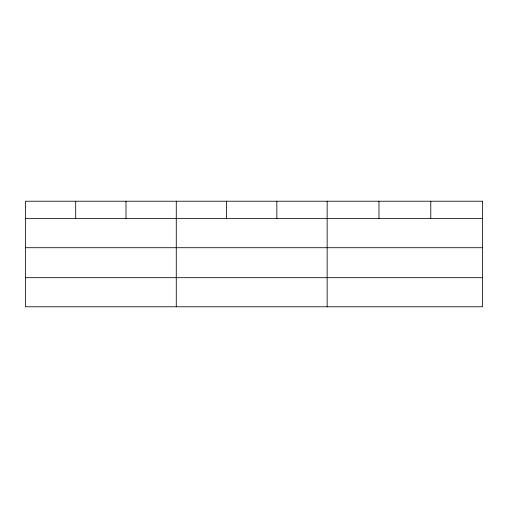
<?xml version="1.0" encoding="UTF-8"?>
<svg xmlns="http://www.w3.org/2000/svg" width="508" height="508" viewBox="0 0 508 508"><rect width="100%" height="100%" fill="white"/><g stroke="black" fill="none" stroke-linecap="round" stroke-linejoin="round"><path stroke-width="0.76" d="M25.4 218.618L482.6 218.618M25.4 247.714L482.6 247.714M25.4 277.685L482.6 277.685M430.784 201.219L430.784 218.618M378.968 201.219L378.968 218.618M327.152 201.219L327.152 306.781M276.86 201.219L276.86 218.618M226.568 201.219L226.568 218.618M176.276 201.219L176.276 306.781M125.984 201.219L125.984 218.618M75.692 201.219L75.692 218.618M482.6 201.219L25.4 201.219L25.4 306.781L482.6 306.781L482.6 201.219"/></g></svg>
